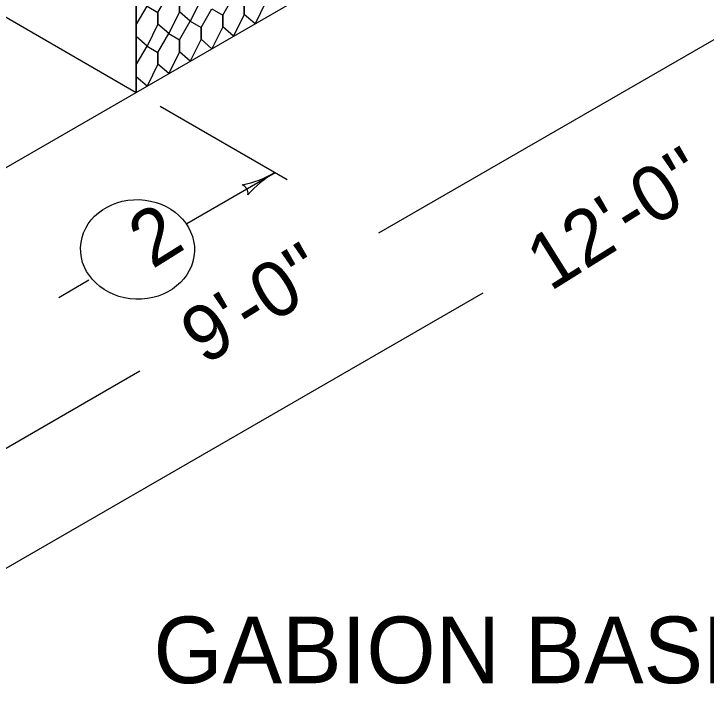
# Model space of a CAD drawing. Extents: x 997.6 to 1037.5, y 998.9 to 1022.9.
# Drawn here: x 1029.699 to 1032.192, y 1006.986 to 1009.49 of the extents above; entities that cross this region are included whole.
import ezdxf

# ---------------------------------------------------------------- set-up
doc = ezdxf.new("R2010")
doc.units = 0
doc.layers.add('Level 1', color=7, linetype='Continuous')

msp = doc.modelspace()

# ---------------------------------------------------------------- linework, layer by layer
at = {"layer": 'Level 1'}
for p, q in [((1030.1398, 1009.2078), (1030.1398, 1010.9398)), ((1030.1398, 1010.9398), (1030.1398, 1009.2078)), ((1030.1398, 1009.2078), (1032.7379, 1010.7078)), ((1028.8408, 1009.9578), (1030.1398, 1009.2078)), ((1031.0136, 1008.7016), (1032.3143, 1009.4524)), ((1030.1398, 1009.3068), (1030.1788, 1009.3745)), ((1030.1788, 1009.3745), (1030.2176, 1009.3517)), ((1030.2176, 1009.3517), (1030.2176, 1009.3092)), ((1030.2176, 1009.3092), (1030.1788, 1009.2303)), ((1030.1788, 1009.2303), (1030.1398, 1009.2643)), ((1027.5418, 1007.7078), (1030.1398, 1009.2078)), ((1030.2263, 1009.1578), (1030.683, 1008.8942)), ((1030.3217, 1008.7353), (1030.6398, 1008.9191)), ((1029.8606, 1008.4693), (1029.9694, 1008.5321)), ((1028.7919, 1006.9862), (1031.3896, 1008.4857)), ((1028.4168, 1007.2027), (1030.1528, 1008.2048))]:
    msp.add_line(p, q, dxfattribs=at)
for points in [[(1030.2954, 1009.5408), (1030.3343, 1009.6086), (1030.3733, 1009.5858), (1030.3733, 1009.5433), (1030.3343, 1009.4643), (1030.2954, 1009.4983), (1030.2954, 1009.5408)], [(1030.5288, 1009.5313), (1030.5678, 1009.5991), (1030.6066, 1009.5763), (1030.6066, 1009.5338), (1030.5678, 1009.4548), (1030.5288, 1009.4888), (1030.5288, 1009.5313)], [(1030.2176, 1009.496), (1030.2566, 1009.5637), (1030.2954, 1009.5408), (1030.2954, 1009.4983), (1030.2566, 1009.4194), (1030.2176, 1009.4534), (1030.2176, 1009.496)], [(1030.451, 1009.4865), (1030.4899, 1009.5542), (1030.5288, 1009.5313), (1030.5288, 1009.4888), (1030.4899, 1009.4099), (1030.451, 1009.4439), (1030.451, 1009.4865)], [(1030.1398, 1009.451), (1030.1788, 1009.5188), (1030.2176, 1009.496), (1030.2176, 1009.4534), (1030.1788, 1009.3745), (1030.1398, 1009.4085), (1030.1398, 1009.451)], [(1030.3733, 1009.4415), (1030.4121, 1009.5093), (1030.451, 1009.4865), (1030.451, 1009.4439), (1030.4121, 1009.365), (1030.3733, 1009.399), (1030.3733, 1009.4415)], [(1030.2954, 1009.3967), (1030.3343, 1009.4643), (1030.3733, 1009.4415), (1030.3733, 1009.399), (1030.3343, 1009.3201), (1030.2954, 1009.3541), (1030.2954, 1009.3967)], [(1030.2176, 1009.3517), (1030.2566, 1009.4194), (1030.2954, 1009.3967), (1030.2954, 1009.3541), (1030.2566, 1009.2752), (1030.2176, 1009.3092), (1030.2176, 1009.3517)], [(1030.1398, 1009.3068), (1030.1788, 1009.3745), (1030.2176, 1009.3517), (1030.2176, 1009.3092), (1030.1788, 1009.2303), (1030.1398, 1009.2643), (1030.1398, 1009.3068)]]:
    msp.add_lwpolyline(points, dxfattribs=at)
for centre, radius, start, end in [((1030.4443, 1009.2577), 0.3909, 281.3472, 299.9939), ((1030.8352, 1008.5806), 0.3909, 120, 138.6688), ((1030.8352, 1008.5806), 0.3909, 119.9878, 120), ((1030.511, 1008.8449), 0.0313, 348.7746, 70.8913)]:
    msp.add_arc(centre, radius, start, end, dxfattribs=at)
msp.add_ellipse((1030.1443, 1008.6421), major_axis=(0.2051, -0.007), ratio=0.874588, dxfattribs=at)

# ---------------------------------------------------------------- texts
for s, p in [("12'-0''", (1031.6301, 1008.4885)), ('2', (1030.1972, 1008.5694)), ("9'-0''", (1030.3851, 1008.222))]:
    msp.add_text(s, height=0.2, rotation=32.0526, dxfattribs=at).set_placement(p)
msp.add_text('GABION BASKET', height=0.24, dxfattribs=at).set_placement((1030.2016, 1007.0794))

doc.saveas('drawing.dxf')
